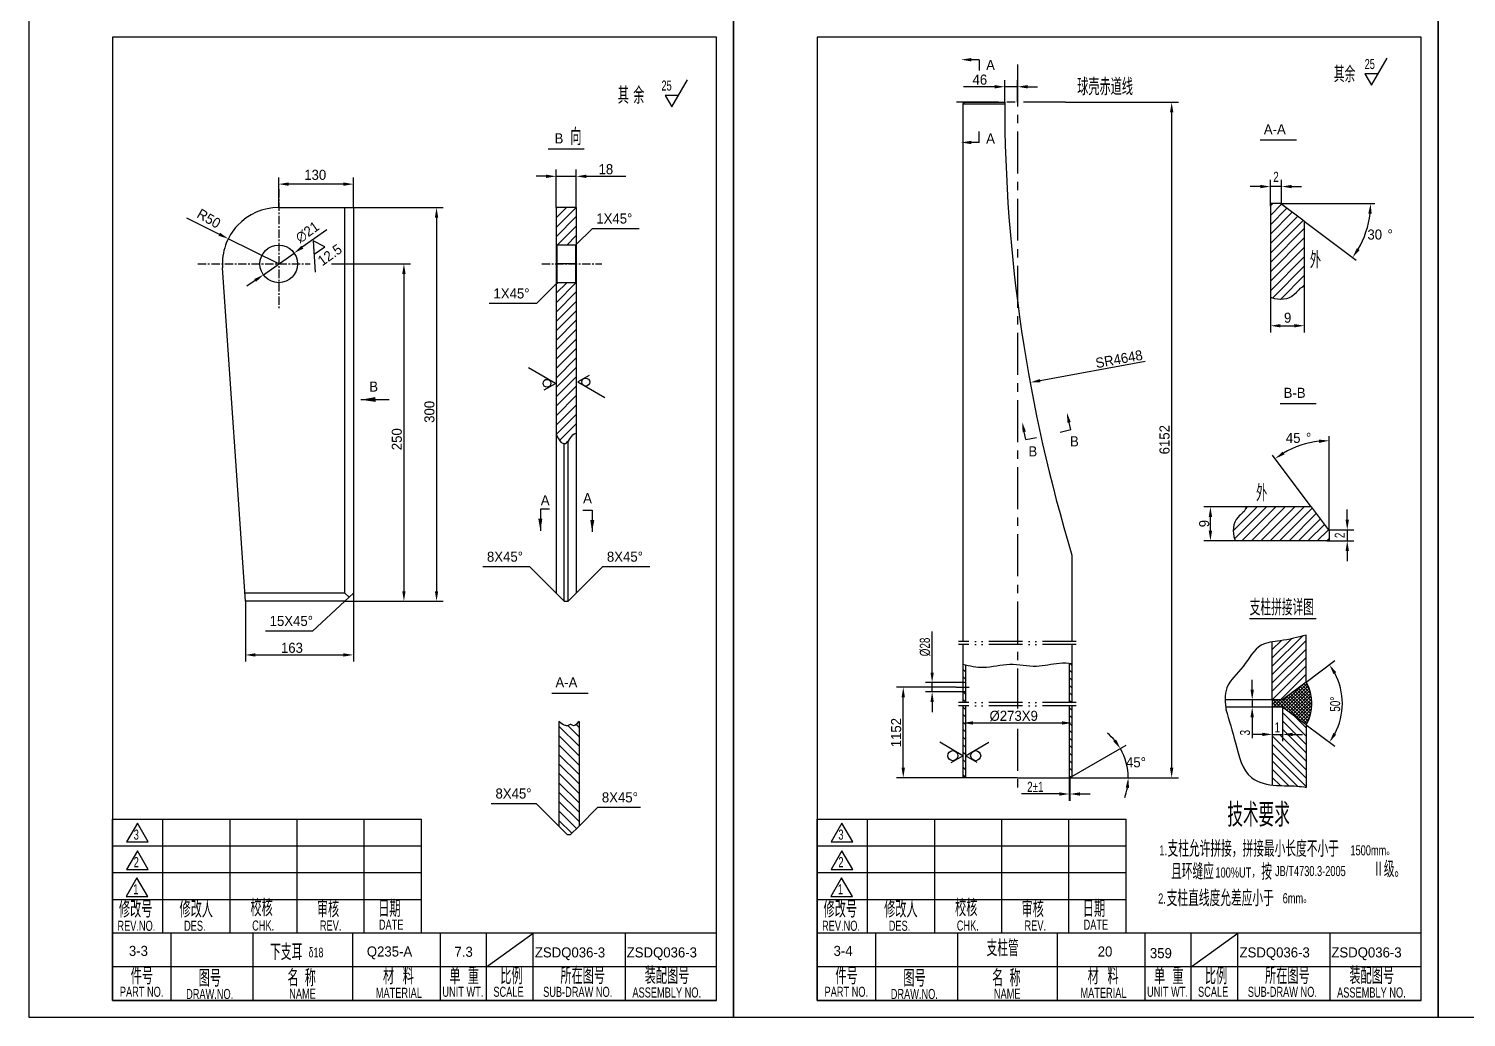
# Model space of a CAD drawing. Header units: millimetres. Extents: x 498745 to 743872, y 17439 to 118325.
# Drawn here: x 606523 to 625801, y 32815 to 46068 of the extents above; entities that cross this region are included whole.
import ezdxf

# ---------------------------------------------------------------- set-up
doc = ezdxf.new("R2010")
doc.units = ezdxf.units.MM
doc.header["$LTSCALE"] = 45
for name, pattern in [('CENTER', [2, 1.25, -0.25, 0.25, -0.25]), ('DASHDOT-M', [36, 30, -3, 0, -3]), ('DIVIDE-S', [16, 10, -2, 0, -2, 0, -2])]:
    doc.linetypes.add(name, pattern=pattern)
doc.styles.add('HGCAD', font='HGCAD.SHX', dxfattribs={"width": 0.75, "bigfont": 'HGCADHZ.SHX'})

# ---------------------------------------------------------------- blocks, each defined once
blk = doc.blocks.new('xgl')
at = {"color": 4, "linetype": 'Continuous'}
for p, q in [((0, 34), (92, 34)), ((0, 0), (0, 34)), ((92, 0), (92, 34)), ((92, 0), (0, 0))]:
    blk.add_line(p, q, dxfattribs=at)
at = {"color": 2, "linetype": 'Continuous'}
for p, q in [((15, 0), (15, 34)), ((35, 0), (35, 34)), ((55, 0), (55, 34)), ((75, 0), (75, 34)), ((92, 26), (0, 26)), ((92, 18), (0, 18)), ((92, 10), (0, 10))]:
    blk.add_line(p, q, dxfattribs=at)
at = {"color": 7, "linetype": 'Continuous'}
for points in [[(4.13, 27.23), (10.59, 27.23), (7.36, 32.82)], [(4.13, 19.03), (10.59, 19.03), (7.36, 24.62)], [(3.99, 10.96), (10.45, 10.96), (7.22, 16.55)]]:
    blk.add_lwpolyline(points, close=True, dxfattribs=at)
at = {"color": 7, "linetype": 'Continuous', "style": 'HGCAD', "width": 0.7}
for s, p in [('3', (6.28, 27.91)), ('2', (6.28, 19.71)), ('1', (6.14, 11.64)), ('REV.NO.', (1.43, 0.75)), ('DES.', (21.29, 0.75)), ('DATE', (79.36, 1.08))]:
    blk.add_text(s, height=3, dxfattribs=at).set_placement(p)
at = {"style": 'HGCAD', "width": 0.7}
for s, height, p in [('修改号', 5, (1.87, 4.69)), ('修改人', 5, (19.93, 4.69)), ('校核', 5, (41.07, 5.06)), ('审核', 5, (60.88, 4.75)), ('日期', 5, (79.15, 4.84)), ('CHK.', 3, (41.57, 0.83)), ('REV.', 3, (61.76, 0.83))]:
    blk.add_text(s, height=height, dxfattribs=at).set_placement(p)

msp = doc.modelspace()

# ---------------------------------------------------------------- hatches: boundary and pattern name
at = {"ltscale": 2}
h = msp.add_hatch(dxfattribs=at)
h.set_pattern_fill('ANSI31', color=256, scale=28.125, angle=270, style=0)
h.set_pattern_definition([(45, (1346749.37, -39819.26), (63.142426, -63.142426), [])])
edge = h.paths.add_edge_path()
edge.add_line((623174.68, 43724.63), (623311.31, 43724.63))
edge.add_line((623311.31, 43724.63), (623629.59, 43486.11))
edge.add_line((623629.59, 43486.11), (623629.59, 42610.07))
edge.add_spline(control_points=[(623629.59, 42610.07), (623626.72, 42610.04), (623573.34, 42606.59), (623477.71, 42434.22), (623285.52, 42423.9), (623181.45, 42465.9), (623174.68, 42468.86)], knot_values=[681.32308459, 681.32308459, 681.32308459, 681.32308459, 697.82049693, 993.37284272, 1528.70257984, 1566.47676159, 1566.47676159, 1566.47676159, 1566.47676159], degree=3, periodic=0)
edge.add_line((623174.68, 42468.86), (623174.68, 43724.63))
h = msp.add_hatch(dxfattribs=at)
h.set_pattern_fill('ANSI31', color=256, scale=28.125, angle=360, style=0)
h.set_pattern_definition([(45, (540418.13, 762776.65), (-63.142426, 63.142426), [])])
edge = h.paths.add_edge_path()
edge.add_line((623962.02, 39201.97), (623962.02, 39338.6))
edge.add_line((623962.02, 39338.6), (623723.51, 39656.87))
edge.add_line((623723.51, 39656.87), (622847.47, 39656.87))
edge.add_spline(control_points=[(622847.47, 39656.87), (622847.44, 39654.01), (622843.98, 39600.62), (622671.62, 39504.99), (622661.29, 39312.8), (622703.3, 39208.74), (622706.25, 39201.97)], knot_values=[681.32308459, 681.32308459, 681.32308459, 681.32308459, 697.82049693, 993.37284272, 1528.70257984, 1566.47676159, 1566.47676159, 1566.47676159, 1566.47676159], degree=3, periodic=0)
edge.add_line((622706.25, 39201.97), (623962.02, 39201.97))
at = {"linetype": 'Continuous'}
h = msp.add_hatch(dxfattribs=at)
h.set_pattern_fill('ANSI31', color=256, scale=25, style=0)
h.set_pattern_definition([(45, (354505.24, -79070.29), (-56.1266, 56.1266), [])])
edge = h.paths.add_edge_path()
edge.add_line((623200.49, 37070.79), (623337.12, 37070.79))
edge.add_line((623337.12, 37070.79), (623655.4, 37309.3))
edge.add_line((623655.4, 37309.3), (623655.4, 37939.96))
edge.add_spline(control_points=[(623655.4, 37939.96), (623541.77, 37909.08), (623394.69, 37871.47), (623234.81, 37852.87), (623200.49, 37847.4)], knot_values=[55.68945637, 55.68945637, 55.68945637, 55.68945637, 414.13308142, 515.3957295, 515.3957295, 515.3957295, 515.3957295], degree=3, periodic=0)
edge.add_line((623200.49, 37847.4), (623200.49, 37070.79))
h = msp.add_hatch()
h.set_pattern_fill('ANSI31', scale=22.5, angle=90, style=0)
h.set_pattern_definition([(135, (485738.5, -101473.43), (-50.51394, -50.51394), [])])
edge = h.paths.add_edge_path()
edge.add_spline(control_points=[(619087.4, 37538.42), (619075.4, 37541.17), (619063.4, 37544.01), (619051.4, 37546.92)], knot_values=[14.93851219, 14.93851219, 14.93851219, 14.93851219, 23.05293905, 23.05293905, 23.05293905, 23.05293905], degree=3, periodic=0)
edge.add_line((619051.4, 37546.92), (619051.4, 37301.77))
edge.add_line((619051.4, 37301.77), (619087.4, 37301.77))
edge.add_line((619087.4, 37301.77), (619087.4, 37538.42))
h.paths.add_polyline_path([(619087.4, 37177.65), (619051.4, 37177.65), (619051.4, 37033.06), (619087.4, 37033.06)])
h.paths.add_polyline_path([(619087.4, 36991.59), (619051.4, 36991.59), (619051.4, 36482.9), (619051.4, 36040.96), (619078.4, 36025.37), (619087.4, 36025.37)])
edge = h.paths.add_edge_path()
edge.add_spline(control_points=[(620513.9, 37559.09), (620501.9, 37560.29), (620489.9, 37561.35), (620477.9, 37562.25)], knot_values=[334.07269876, 334.07269876, 334.07269876, 334.07269876, 342.09245833, 342.09245833, 342.09245833, 342.09245833], degree=3, periodic=0)
edge.add_line((620477.9, 37562.25), (620477.9, 37033.06))
edge.add_line((620477.9, 37033.06), (620513.9, 37033.06))
edge.add_line((620513.9, 37033.06), (620513.9, 37559.09))
h.paths.add_polyline_path([(620513.9, 36991.59), (620477.9, 36991.59), (620477.9, 36025.37), (620486.9, 36025.37), (620513.9, 36040.96)])
h = msp.add_hatch(dxfattribs=at)
h.set_pattern_fill('ANSI37', color=256, scale=10, angle=90, style=0)
h.set_pattern_definition([(135, (354505.244, -79070.29), (-22.4506403, -22.4506403), []), (225, (354505.244, -79070.29), (22.4506403, -22.4506403), [])])
h.paths.add_polyline_path([(623337.12, 37070.79), (623200.49, 37070.79), (623200.49, 36973.41), (623337.12, 36973.41), (623655.4, 36734.89, 0.26642928), (623655.4, 37309.3)])
h = msp.add_hatch(dxfattribs=at)
h.set_pattern_fill('ANSI31', color=256, scale=25, angle=90, style=0)
h.set_pattern_definition([(135, (354505.24, -79070.29), (-56.1266, -56.1266), [])])
edge = h.paths.add_edge_path()
edge.add_spline(control_points=[(623200.49, 35928.73), (623219.74, 35926.39), (623332.76, 35915.96), (623481.62, 35924.14), (623613.16, 35904.27), (623655.4, 35897.04)], knot_values=[1437.82983867, 1437.82983867, 1437.82983867, 1437.82983867, 1493.46963806, 1764.37972464, 1892.38641308, 1892.38641308, 1892.38641308, 1892.38641308], degree=3, periodic=0)
edge.add_line((623655.4, 35897.04), (623655.4, 36734.89))
edge.add_line((623655.4, 36734.89), (623337.12, 36973.41))
edge.add_line((623337.12, 36973.41), (623337.12, 36607.5))
edge.add_line((623337.12, 36607.5), (623200.49, 36607.5))
edge.add_line((623200.49, 36607.5), (623200.49, 36517.5))
edge.add_line((623200.49, 36517.5), (623200.49, 35928.73))
h.paths.add_polyline_path([(623212.56, 36804.37), (623325.06, 36804.37), (623325.06, 36601.87), (623212.56, 36601.87)], flags=25)
at = {"ltscale": 2}
h = msp.add_hatch(dxfattribs=at)
h.set_pattern_fill('ANSI31', color=256, scale=28.125, angle=-90, style=0)
h.set_pattern_definition([(315, (659933.14, 380764.2), (63.142426, 63.142426), [])])
edge = h.paths.add_edge_path()
edge.add_spline(control_points=[(613902.95, 36778.71), (613884.46, 36775.17), (613842.42, 36690.95), (613794.19, 36753.37), (613757.28, 36720.42), (613695.08, 36726.69), (613658.54, 36757.28), (613632.95, 36778.71)], knot_values=[507.2267016, 507.2267016, 507.2267016, 507.2267016, 675.78788759, 742.15047789, 812.47216552, 886.53884381, 1059.76529325, 1059.76529325, 1059.76529325, 1059.76529325], degree=3, periodic=0)
edge.add_line((613632.95, 36778.71), (613632.95, 35377.84))
edge.add_line((613632.95, 35377.84), (613750.43, 35260.36))
edge.add_line((613750.43, 35260.36), (613785.47, 35260.36))
edge.add_line((613785.47, 35260.36), (613902.95, 35377.84))
edge.add_line((613902.95, 35377.84), (613902.95, 36778.71))

# ---------------------------------------------------------------- linework, layer by layer
at = {"color": 7, "ltscale": 2}
for p, q in [((625423.17, 59545.42), (625423.17, 32815.42)), ((625423.17, 59545.42), (625423.17, 32815.42)), ((606523.17, 46180.42), (606523.17, 32815.42)), ((615973.17, 46180.42), (615973.17, 32815.42)), ((615973.17, 32815.42), (615973.17, 46180.42)), ((625423.17, 32815.42), (625423.17, 46180.42)), ((625423.17, 32815.42), (625423.17, 46180.42)), ((625423.17, 32815.42), (625423.17, 46180.42)), ((606523.17, 32815.42), (615973.17, 32815.42)), ((615973.17, 32815.42), (625423.17, 32815.42)), ((625423.17, 32815.42), (644323.17, 32815.42))]:
    msp.add_line(p, q, dxfattribs=at)
at = {"color": 7}
for p, q in [((625423.17, 32815.42), (625423.17, 46180.42)), ((625423.17, 46180.42), (625423.17, 32815.42)), ((619267.33, 45652.87), (619162.76, 45652.87)), ((619267.33, 45652.87), (619267.33, 45507.13)), ((619611.65, 45081.83), (619611.65, 45380.34)), ((619782.65, 45081.83), (619782.65, 45380.34)), ((619476.65, 45290.34), (619060.4, 45290.34)), ((619782.65, 45290.34), (619611.65, 45290.34)), ((619917.65, 45290.34), (620052.65, 45290.34)), ((620427.37, 45081.83), (621940.51, 45081.83)), ((621850.51, 44946.83), (621850.51, 36160.37)), ((619267.33, 44543.27), (619162.76, 44543.27)), ((619267.33, 44543.27), (619267.33, 44689)), ((623174.68, 43724.63), (623174.68, 44042.32)), ((623323.74, 43715.31), (623323.74, 44042.32)), ((623039.68, 43952.32), (622904.68, 43952.32)), ((623323.74, 43952.32), (623174.68, 43952.32)), ((623458.74, 43952.32), (623593.74, 43952.32)), ((623629.59, 42610.07), (623629.59, 41996.27)), ((623174.68, 42468.86), (623174.68, 41996.27)), ((623309.68, 42086.27), (623494.59, 42086.27)), ((621495.26, 41607.51), (620085.31, 41349.52)), ((620498, 40688.99), (620355.9, 40656.67)), ((620498, 40688.99), (620474.81, 40790.95)), ((619893.47, 40560.5), (619873.19, 40663.07)), ((619893.47, 40560.5), (620036.44, 40588.77)), ((613386.49, 39627.44), (613386.49, 39336.34)), ((613508.14, 39627.44), (613386.49, 39627.44)), ((613955.91, 39612.57), (614077.55, 39612.57)), ((614077.55, 39612.57), (614077.55, 39321.48)), ((622847.47, 39656.87), (622280.25, 39656.87)), ((622370.25, 39336.97), (622370.25, 39521.87)), ((624205.31, 39486.03), (624205.31, 39621.03)), ((623952.71, 39351.03), (624295.31, 39351.03)), ((624205.31, 39351.03), (624205.31, 39201.97)), ((622706.25, 39201.97), (622280.25, 39201.97)), ((623962.02, 39201.97), (624295.31, 39201.97)), ((624205.31, 39066.97), (624205.31, 38931.97)), ((618638.41, 37436.77), (618638.41, 37988.02)), ((620513.9, 37401.4), (620513.9, 37302.07)), ((618959.27, 37239.71), (618160.89, 37239.71)), ((619051.4, 37301.77), (618548.41, 37301.77)), ((618638.41, 37177.65), (618638.41, 37301.77)), ((618250.89, 36160.37), (618250.89, 37104.71)), ((619051.4, 37177.65), (618548.41, 37177.65)), ((618638.41, 37042.65), (618638.41, 36907.65)), ((619051.4, 36770.48), (619051.4, 36671.14)), ((619186.4, 36761.14), (620378.9, 36761.14)), ((620513.9, 36040.96), (621241.87, 36461.25)), ((619087.4, 36025.37), (618160.89, 36025.37)), ((620477.9, 36025.37), (620477.9, 35718.71)), ((620486.9, 36025.37), (620486.9, 35718.71)), ((620486.9, 36025.37), (621940.51, 36025.37)), ((620342.9, 35808.71), (619836.65, 35808.71)), ((620486.9, 35808.71), (620477.9, 35808.71)), ((620621.9, 35808.71), (620756.9, 35808.71)), ((612660.6, 33490.42), (613289.23, 33940.42))]:
    msp.add_line(p, q, dxfattribs=at)
at = {"color": 4, "ltscale": 2}
for p, q in [((607648.17, 45955.42), (607648.17, 33040.42)), ((615748.17, 45955.42), (607648.17, 45955.42)), ((615748.17, 33040.42), (615748.17, 45955.42)), ((617098.17, 45955.42), (617098.17, 33040.42)), ((625198.17, 45955.42), (617098.17, 45955.42)), ((625198.17, 33040.42), (625198.17, 45955.42)), ((619078.4, 45081.83), (619051.4, 45061.74)), ((619051.4, 45061.74), (619051.4, 37854.81)), ((619051.4, 45061.74), (619611.66, 45061.74)), ((619078.4, 45081.83), (619087.4, 45081.83)), ((619087.4, 45081.83), (619611.65, 45081.83)), ((609875.66, 43671.63), (610877.36, 43671.63)), ((610760.82, 38500.33), (610760.82, 43671.63)), ((610877.36, 43671.63), (610877.36, 38500.33)), ((613596.45, 43671.63), (613596.45, 38500.33)), ((613866.45, 43671.63), (613596.45, 43671.63)), ((613866.45, 43671.63), (613866.45, 38500.33)), ((623174.68, 43724.63), (623174.68, 42468.86)), ((623311.31, 43724.63), (623174.68, 43724.63)), ((623629.59, 43486.11), (623311.31, 43724.63)), ((623629.59, 43486.11), (623629.59, 42610.07)), ((613605.45, 43167.63), (613596.45, 43176.63)), ((613857.45, 43167.63), (613605.45, 43167.63)), ((613857.45, 43167.63), (613605.45, 43167.63)), ((613605.45, 43167.63), (613605.45, 42663.63)), ((613857.45, 43167.63), (613866.45, 43176.63)), ((613857.45, 43167.63), (613857.45, 42663.63)), ((609428.36, 38392.23), (609121.43, 42863.86)), ((613605.45, 42663.63), (613596.45, 42654.63)), ((613857.45, 42663.63), (613605.45, 42663.63)), ((613857.45, 42663.63), (613866.45, 42654.63)), ((613704.54, 38392.23), (613704.54, 40505.89)), ((613758.35, 38392.23), (613758.35, 40541.55)), ((623723.51, 39656.87), (622847.47, 39656.87)), ((623723.51, 39656.87), (623962.02, 39338.6)), ((623962.02, 39338.6), (623962.02, 39201.97)), ((623962.02, 39201.97), (622706.25, 39201.97)), ((620513.9, 39011.6), (620513.9, 37854.81)), ((610760.82, 38500.33), (609420.94, 38500.33)), ((610760.82, 38392.23), (609428.36, 38392.23)), ((610760.82, 38500.33), (610819.09, 38446.28)), ((610877.36, 38500.33), (610760.82, 38392.23)), ((613596.45, 38500.33), (613704.54, 38392.23)), ((613704.54, 38392.23), (613758.35, 38392.23)), ((613866.45, 38500.33), (613758.35, 38392.23)), ((622896.23, 38160.25), (623789.58, 38160.25)), ((619051.4, 37813.34), (619051.4, 37033.06)), ((620513.9, 37813.34), (620513.9, 37033.06)), ((623200.49, 37070.79), (623200.49, 37847.4)), ((623655.4, 37309.3), (623655.4, 37939.96)), ((619087.4, 37538.42), (619087.4, 37033.06)), ((620477.9, 37562.25), (620477.9, 37033.06)), ((623655.4, 37309.3), (623337.12, 37070.79)), ((623200.49, 37070.79), (622570.86, 37070.79)), ((623337.12, 37070.79), (623200.49, 37070.79)), ((619051.4, 36991.59), (619051.4, 36482.9)), ((619087.4, 36991.59), (619087.4, 36025.37)), ((620477.9, 36991.59), (620477.9, 36025.37)), ((620513.9, 36991.59), (620513.9, 36040.96)), ((623200.49, 36973.41), (622576.51, 36973.41)), ((623337.12, 36973.41), (623200.49, 36973.41)), ((623200.49, 36973.41), (623200.49, 35928.73)), ((623655.4, 36734.89), (623337.12, 36973.41)), ((613632.95, 36778.71), (613632.95, 35377.84)), ((613902.95, 36778.71), (613902.95, 35377.84)), ((623655.4, 36734.89), (623655.4, 35897.04)), ((619051.4, 36482.9), (619051.4, 36040.96)), ((619078.4, 36025.37), (619051.4, 36040.96)), ((619782.65, 36025.37), (619078.4, 36025.37)), ((619782.65, 36025.37), (620486.9, 36025.37)), ((620486.9, 36025.37), (620513.9, 36040.96)), ((613750.43, 35260.36), (613632.95, 35377.84)), ((613902.95, 35377.84), (613785.47, 35260.36)), ((613785.47, 35260.36), (613750.43, 35260.36)), ((607648.17, 33040.42), (615748.17, 33040.42)), ((617098.17, 33040.42), (625198.17, 33040.42))]:
    msp.add_line(p, q, dxfattribs=at)
at = {"color": 1, "linetype": 'CENTER', "ltscale": 10}
for p, q in [((619782.65, 45589.81), (619782.65, 36954.21)), ((620427.37, 45081.83), (618858.24, 45081.83)), ((619782.65, 36683.3), (619782.65, 35807.07))]:
    msp.add_line(p, q, dxfattribs=at)
at = {"ltscale": 2}
for p, q in [((624529.89, 45309.91), (624739.77, 45673.43)), ((615146.71, 45021.52), (615356.59, 45385.03)), ((624442.21, 45461.78), (624529.89, 45309.91)), ((624617.58, 45461.78), (624442.21, 45461.78)), ((615059.02, 45173.39), (615146.71, 45021.52)), ((615234.39, 45173.39), (615059.02, 45173.39)), ((609875.66, 43671.63), (609875.66, 44074.91)), ((610742.36, 43984.91), (610010.66, 43984.91)), ((610877.36, 43671.63), (610877.36, 44074.91)), ((623174.68, 43692.54), (623174.68, 44027.85)), ((623323.74, 43715.31), (623323.74, 44027.85)), ((610877.36, 43671.63), (612081.7, 43671.63)), ((613596.45, 43405.37), (613862.71, 43671.63)), ((613596.45, 43531.66), (613736.42, 43671.63)), ((613596.45, 43657.94), (613610.14, 43671.63)), ((623311.31, 43724.63), (624576.35, 43724.63)), ((608640.12, 43531.11), (609078.13, 43312.92)), ((611991.7, 43536.63), (611991.7, 38527.23)), ((613596.45, 43279.09), (613866.45, 43549.09)), ((613611.28, 43167.63), (613866.45, 43422.8)), ((613866.45, 43176.63), (614076.93, 43387.12)), ((614709.84, 43387.12), (614076.93, 43387.12)), ((623629.59, 43486.11), (624323.64, 42966)), ((609875.66, 42915.63), (609198.97, 43252.72)), ((610522.68, 43371.07), (610192.12, 43138.39)), ((610495.39, 43144.08), (610338.7, 43222.82)), ((610338.7, 43222.82), (610363, 42803.77)), ((613737.56, 43167.63), (613866.45, 43296.52)), ((609669.59, 42770.58), (610081.73, 43060.68)), ((610348.85, 43047.75), (610495.39, 43144.08)), ((610582.54, 42915.63), (611644.4, 42915.63)), ((613866.45, 42915.63), (613596.45, 42915.63)), ((609559.19, 42692.88), (609448.8, 42615.17)), ((611554.4, 42780.63), (611554.4, 38527.23)), ((613596.45, 42647.66), (613331.12, 42382.34)), ((613596.45, 42521.38), (613738.7, 42663.63)), ((613596.45, 42647.66), (613612.42, 42663.63)), ((613596.45, 42395.09), (613861.22, 42659.86)), ((613596.45, 42268.81), (613866.45, 42538.81)), ((613596.45, 42142.52), (613866.45, 42412.52)), ((613331.12, 42382.34), (612698.22, 42382.34)), ((613331.12, 42382.34), (612797.95, 42382.34)), ((613596.45, 42016.24), (613866.45, 42286.24)), ((613596.45, 41889.96), (613866.45, 42159.96)), ((613596.45, 41763.67), (613866.45, 42033.67)), ((613596.45, 41637.39), (613866.45, 41907.39)), ((613596.45, 41511.1), (613866.45, 41781.1)), ((613596.45, 41384.82), (613866.45, 41654.82)), ((613589.15, 41314.09), (613225.63, 41523.97)), ((613596.45, 41258.53), (613866.45, 41528.53)), ((613437.27, 41226.41), (613589.15, 41314.09)), ((613596.45, 41132.25), (613866.45, 41402.25)), ((613596.45, 41005.96), (613866.45, 41275.96)), ((614037.02, 41420), (613885.15, 41332.31)), ((613885.15, 41332.31), (614248.66, 41122.44)), ((611358.14, 41094.89), (610978.76, 41093.15)), ((613596.45, 40879.68), (613866.45, 41149.68)), ((613596.45, 40753.39), (613866.45, 41023.39)), ((613596.45, 40627.11), (613866.45, 40897.11)), ((613642.75, 40547.13), (613866.45, 40770.82)), ((623962.02, 39338.6), (623962.02, 40603.63)), ((623723.51, 39656.87), (623203.39, 40350.92)), ((623952.71, 39351.03), (624280.84, 39351.03)), ((623929.93, 39201.97), (624280.84, 39201.97)), ((613243.69, 38853.09), (612610.78, 38853.09)), ((613596.45, 38500.33), (613243.69, 38853.09)), ((613866.45, 38500.33), (614219.21, 38853.09)), ((614852.11, 38853.09), (614219.21, 38853.09)), ((609428.36, 38392.23), (609428.36, 37582.76)), ((610760.82, 38392.23), (610329.1, 37991.77)), ((610760.82, 38392.23), (611644.4, 38392.23)), ((610760.82, 38392.23), (612081.7, 38392.23)), ((610877.36, 38500.33), (610877.36, 37582.76)), ((610329.1, 37991.77), (609696.2, 37991.77)), ((609563.36, 37672.76), (610742.36, 37672.76)), ((613332.63, 35678.16), (612725.06, 35678.16)), ((613632.95, 35377.84), (613332.63, 35678.16)), ((613902.95, 35377.84), (614151.5, 35626.39)), ((614728.41, 35626.39), (614151.5, 35626.39))]:
    msp.add_line(p, q, dxfattribs=at)
at = {"color": 4}
for p, q in [((623038.66, 44577.32), (623524.27, 44577.32)), ((613487.03, 44457.31), (613972.64, 44457.31)), ((623304.23, 41044.69), (623789.84, 41044.69)), ((619087.4, 37301.77), (619051.4, 37301.77)), ((613538.78, 37162.47), (614024.38, 37162.47)), ((619087.4, 37177.65), (619051.4, 37177.65)), ((615748.17, 33940.42), (607648.17, 33940.42)), ((625198.17, 33940.42), (617098.17, 33940.42))]:
    msp.add_line(p, q, dxfattribs=at)
for p, q in [((613596.45, 43671.63), (613596.45, 44179.57)), ((613866.45, 43671.63), (613866.45, 44179.57)), ((613461.45, 44089.57), (613326.45, 44089.57)), ((613596.45, 44089.57), (613866.45, 44089.57)), ((614001.45, 44089.57), (614530.2, 44089.57))]:
    msp.add_line(p, q)
at = {"color": 1, "linetype": 'CENTER', "ltscale": 2}
for p, q in [((609875.66, 43918.44), (609875.66, 42318.73)), ((608791.76, 42915.63), (610296.87, 42915.63)), ((613403.77, 42915.63), (614206.79, 42915.63))]:
    msp.add_line(p, q, dxfattribs=at)
at = {"color": 3, "linetype": 'DIVIDE-S'}
for p, q in [((620569.51, 37854.81), (618993.18, 37854.81)), ((620569.51, 37813.34), (618993.18, 37813.34)), ((620569.51, 37033.06), (618993.18, 37033.06)), ((620569.51, 36991.59), (618993.18, 36991.59))]:
    msp.add_line(p, q, dxfattribs=at)
at = {"linetype": 'Continuous'}
for p, q in [((623655.4, 37309.3), (624038.37, 37596.29)), ((622930.43, 37205.79), (622930.43, 37340.79)), ((623200.49, 37070.79), (622840.43, 37070.79)), ((622930.43, 37070.79), (622930.43, 36973.41)), ((623200.49, 37070.79), (623200.49, 36973.41)), ((623200.49, 36973.41), (622840.43, 36973.41)), ((622930.43, 36838.41), (622930.43, 36557.16)), ((623200.49, 36973.41), (623200.49, 36517.5)), ((623337.12, 36973.41), (623337.12, 36517.5)), ((623655.4, 36734.89), (624038.37, 36447.9)), ((623065.49, 36607.5), (622930.49, 36607.5)), ((623200.49, 36607.5), (623337.12, 36607.5)), ((623472.12, 36607.5), (623607.12, 36607.5)), ((622110.6, 33490.42), (622739.23, 33940.42))]:
    msp.add_line(p, q, dxfattribs=at)
at = {"color": 1, "linetype": 'DASHDOT-M'}
msp.add_line((618959.27, 37239.71), (619133.75, 37239.71), dxfattribs=at)
at = {"color": 0}
for p, q in [((619051.4, 36322.23), (618739.63, 36502.23)), ((619087.4, 36322.23), (619399.17, 36502.23)), ((618895.52, 36232.23), (619051.4, 36322.23)), ((619243.29, 36232.23), (619087.4, 36322.23))]:
    msp.add_line(p, q, dxfattribs=at)
at = {"color": 4, "linetype": 'Continuous'}
for p, q in [((617098.17, 33940.42), (617098.17, 35470.42)), ((617098.17, 35470.42), (621238.17, 35470.42)), ((621238.17, 33940.42), (621238.17, 35470.42)), ((607648.17, 33040.42), (607648.17, 33940.42)), ((608431.62, 33040.42), (608431.62, 33940.42)), ((609529.01, 33940.42), (609529.01, 33040.14)), ((610867.42, 33040.42), (610867.42, 33940.42)), ((612045.11, 33040.42), (612045.11, 33940.42)), ((612660.6, 33040.42), (612660.6, 33940.42)), ((613289.23, 33040.42), (613289.23, 33940.42)), ((614524.42, 33040.42), (614524.42, 33940.42)), ((615748.17, 33040.42), (615748.17, 33940.42)), ((617098.17, 33040.42), (617098.17, 33940.42)), ((621238.17, 33940.42), (617098.17, 33940.42)), ((617881.62, 33040.42), (617881.62, 33940.42)), ((618979.01, 33940.42), (618979.01, 33040.14)), ((620317.42, 33040.42), (620317.42, 33940.42)), ((621495.11, 33040.42), (621495.11, 33940.42)), ((622110.6, 33040.42), (622110.6, 33940.42)), ((622739.23, 33040.42), (622739.23, 33940.42)), ((623974.42, 33040.42), (623974.42, 33940.42)), ((625198.17, 33040.42), (625198.17, 33940.42)), ((615748.17, 33040.42), (607648.17, 33040.42)), ((625198.17, 33040.42), (617098.17, 33040.42))]:
    msp.add_line(p, q, dxfattribs=at)
at = {"color": 2, "linetype": 'Continuous'}
for p, q in [((617773.17, 33940.42), (617773.17, 35470.42)), ((618673.17, 33940.42), (618673.17, 35470.42)), ((619573.17, 33940.42), (619573.17, 35470.42)), ((620473.17, 33940.42), (620473.17, 35470.42)), ((621238.17, 35110.42), (617098.17, 35110.42)), ((621238.17, 34750.42), (617098.17, 34750.42)), ((621238.17, 34390.42), (617098.17, 34390.42))]:
    msp.add_line(p, q, dxfattribs=at)
at = {"color": 7, "linetype": 'Continuous'}
for p, q in [((615748.17, 33490.42), (607648.17, 33490.42)), ((625198.17, 33490.42), (617098.17, 33490.42))]:
    msp.add_line(p, q, dxfattribs=at)
for points in [[(617284.18, 35165.79), (617574.59, 35165.79), (617429.39, 35417.29)], [(617284.18, 34796.59), (617574.59, 34796.59), (617429.39, 35048.09)], [(617277.81, 34433.76), (617568.22, 34433.76), (617423.02, 34685.26)]]:
    msp.add_lwpolyline(points, close=True, dxfattribs=at)
at = {"color": 4, "ltscale": 2}
msp.add_circle((609875.66, 42915.63), 252, dxfattribs=at)
at = {"ltscale": 2}
for centre in [(613473.74, 41315.27), (613993.05, 41330.88)]:
    msp.add_circle(centre, 52.48, dxfattribs=at)
at = {"color": 0}
for centre in [(618916.4, 36322.23), (619222.4, 36322.23)]:
    msp.add_circle(centre, 67.5, dxfattribs=at)
at = {"color": 4, "ltscale": 2}
for centre, radius, start, end in [((640482.65, 45081.83), 20871, 180, 196.908557), ((609875.66, 42915.63), 756, 90, 183.92653), ((623154.67, 37022.1), 577.25, 330.162563, 29.837437)]:
    msp.add_arc(centre, radius, start, end, dxfattribs=at)
at = {"color": 7}
for centre, radius, start, end in [((623311.31, 43724.63), 1206.84, 329.56489, 353.587433), ((623962.02, 39338.6), 1206.84, 96.412567, 120.43511), ((620486.9, 36025.37), 781.76, 39.906621, 49.813242), ((620486.9, 36025.37), 781.76, 0, 30), ((620486.9, 36025.37), 781.76, 340.186758, 350.093379)]:
    msp.add_arc(centre, radius, start, end, dxfattribs=at)
at = {"linetype": 'Continuous'}
msp.add_arc((623272.15, 37022.1), 867.49, 332.077766, 27.922234, dxfattribs=at)
at = {"ltscale": 2}
for points, knots in [([(623629.59, 42610.07), (623626.72, 42610.04), (623573.34, 42606.59), (623477.71, 42434.22), (623285.52, 42423.9), (623181.45, 42465.9), (623174.68, 42468.86)], [681.32308459, 681.32308459, 681.32308459, 681.32308459, 697.82049693, 993.37284272, 1528.70257984, 1566.47676159, 1566.47676159, 1566.47676159, 1566.47676159]), ([(622847.47, 39656.87), (622847.44, 39654.01), (622843.98, 39600.62), (622671.62, 39504.99), (622661.29, 39312.8), (622703.3, 39208.74), (622706.25, 39201.97)], [681.32308459, 681.32308459, 681.32308459, 681.32308459, 697.82049693, 993.37284272, 1528.70257984, 1566.47676159, 1566.47676159, 1566.47676159, 1566.47676159]), ([(613902.95, 36778.71), (613884.46, 36775.17), (613842.42, 36690.95), (613794.19, 36753.37), (613757.28, 36720.42), (613695.08, 36726.69), (613658.54, 36757.28), (613632.95, 36778.71)], [507.2267016, 507.2267016, 507.2267016, 507.2267016, 675.78788759, 742.15047789, 812.47216552, 886.53884381, 1059.76529325, 1059.76529325, 1059.76529325, 1059.76529325])]:
    msp.add_open_spline(points, degree=3, knots=knots, dxfattribs=at)
msp.add_open_spline([(613596.45, 40627.11), (613734.23, 40338.17), (613779.32, 40658.1), (613866.45, 40644.54)], degree=3, dxfattribs=at)
at = {"linetype": 'Continuous'}
for points, knots in [([(623655.4, 37939.96), (623541.77, 37909.08), (623344.2, 37858.56), (622989.3, 37832.48), (622834.8, 37501.88), (622542.75, 37268.41), (622567.83, 37032.73), (622579.39, 36924.06)], [55.68945637, 55.68945637, 55.68945637, 55.68945637, 414.13308142, 673.20234953, 1048.85923263, 1408.64717882, 1716.49266489, 1716.49266489, 1716.49266489, 1716.49266489]), ([(622577.6, 36941), (622621.61, 36797.65), (622713.32, 36488.08), (622823.19, 35998.37), (623235.75, 35910.63), (623481.62, 35924.14), (623613.16, 35904.27), (623655.4, 35897.04)], [167.16197225, 167.16197225, 167.16197225, 167.16197225, 627.80806228, 1141.6053562, 1493.46963806, 1764.37972464, 1892.38641308, 1892.38641308, 1892.38641308, 1892.38641308])]:
    msp.add_open_spline(points, degree=3, knots=knots, dxfattribs=at)
at = {"linetype": 'Continuous', "ltscale": 2}
msp.add_open_spline([(619051.4, 37546.92), (619142.5, 37524.82), (619351.36, 37483.03), (619680, 37580.14), (620022.28, 37494), (620297.93, 37572.15), (620457.5, 37564.73), (620513.9, 37559.09)], degree=3, knots=[14.93851219, 14.93851219, 14.93851219, 14.93851219, 76.5428668, 156.09221335, 235.33126085, 304.41316984, 342.09245833, 342.09245833, 342.09245833, 342.09245833], dxfattribs=at)
at = {"color": 7}
for points in [[(619162.76, 45630.37), (619162.76, 45675.37), (619027.76, 45652.87)], [(619476.65, 45312.84), (619476.65, 45267.84), (619611.65, 45290.34)], [(619917.65, 45312.84), (619917.65, 45267.84), (619782.65, 45290.34)], [(621828.01, 44946.83), (621873.01, 44946.83), (621850.51, 45081.83)], [(619162.76, 44565.77), (619162.76, 44520.77), (619027.76, 44543.27)], [(623039.68, 43929.82), (623039.68, 43974.82), (623174.68, 43952.32)], [(623458.74, 43929.82), (623458.74, 43974.82), (623323.74, 43952.32)], [(624533.07, 43588.58), (624488.14, 43591.1), (624518.16, 43724.63)], [(624333.13, 43125.75), (624370.59, 43100.82), (624277.07, 43000.89)], [(623309.68, 42063.77), (623309.68, 42108.77), (623174.68, 42086.27)], [(623494.26, 42063.77), (623494.26, 42108.77), (623629.26, 42086.27)], [(620081.26, 41371.65), (620089.36, 41327.39), (619952.51, 41325.22)], [(620452.87, 40785.96), (620496.75, 40795.94), (620444.87, 40922.59)], [(619895.26, 40667.44), (619851.11, 40658.71), (619847, 40795.51)], [(623825.97, 40560.35), (623828.49, 40515.42), (623962.02, 40545.44)], [(623363.14, 40360.41), (623338.21, 40397.87), (623238.29, 40304.35)], [(622347.75, 39521.87), (622392.75, 39521.87), (622370.25, 39656.87)], [(613356.1, 39497.74), (613410.09, 39498.87), (613386.49, 39336.34)], [(614107.94, 39482.87), (614053.95, 39484.01), (614077.55, 39321.48)], [(622347.75, 39336.97), (622392.75, 39336.97), (622370.25, 39201.97)], [(624182.81, 39486.03), (624227.81, 39486.03), (624205.31, 39351.03)], [(624182.81, 39066.97), (624227.81, 39066.97), (624205.31, 39201.97)], [(618615.91, 37436.77), (618660.91, 37436.77), (618638.41, 37301.77)], [(618228.39, 37104.71), (618273.39, 37104.71), (618250.89, 37239.71)], [(618615.91, 37042.65), (618660.91, 37042.65), (618638.41, 37177.65)], [(619186.4, 36783.64), (619186.4, 36738.64), (619051.4, 36761.14)], [(620378.9, 36783.64), (620378.9, 36738.64), (620513.9, 36761.14)], [(621105.02, 36539.79), (621068.14, 36514.01), (621163.92, 36416.25)], [(618228.39, 36160.37), (618273.39, 36160.37), (618250.89, 36025.37)], [(621828.01, 36160.37), (621873.01, 36160.37), (621850.51, 36025.37)], [(621234.59, 35892.82), (621279.42, 35888.93), (621268.66, 36025.37)], [(620342.9, 35831.21), (620342.9, 35786.21), (620477.9, 35808.71)], [(620621.9, 35831.21), (620621.9, 35786.21), (620486.9, 35808.71)]]:
    msp.add_solid(points, dxfattribs=at)
at = {"ltscale": 2}
for points in [[(610010.66, 44007.41), (610010.66, 43962.41), (609875.66, 43984.91)], [(610742.36, 44007.41), (610742.36, 43962.41), (610877.36, 43984.91)], [(611969.2, 43536.63), (612014.2, 43536.63), (611991.7, 43671.63)], [(609088.16, 43333.06), (609068.1, 43292.78), (609198.97, 43252.72)], [(610179.17, 43156.79), (610205.07, 43119.99), (610081.73, 43060.68)], [(611531.9, 42780.63), (611576.9, 42780.63), (611554.4, 42915.63)], [(609546.24, 42711.28), (609572.15, 42674.48), (609669.59, 42770.58)], [(611172.21, 41130.8), (611173.96, 41066.02), (610978.76, 41093.15)], [(611531.9, 38527.23), (611576.9, 38527.23), (611554.4, 38392.23)], [(611969.2, 38527.23), (612014.2, 38527.23), (611991.7, 38392.23)], [(609563.36, 37695.26), (609563.36, 37650.26), (609428.36, 37672.76)], [(610742.36, 37695.26), (610742.36, 37650.26), (610877.36, 37672.76)]]:
    msp.add_solid(points, dxfattribs=at)
for points in [[(613461.45, 44112.07), (613461.45, 44067.07), (613596.45, 44089.57)], [(614001.45, 44112.07), (614001.45, 44067.07), (613866.45, 44089.57)]]:
    msp.add_solid(points)
at = {"linetype": 'Continuous'}
for points in [[(624019.65, 37416.27), (624057.65, 37440.37), (623966.35, 37542.32)], [(622907.93, 37205.79), (622952.93, 37205.79), (622930.43, 37070.79)], [(622907.93, 36838.41), (622952.93, 36838.41), (622930.43, 36973.41)], [(623065.49, 36630), (623065.49, 36585), (623200.49, 36607.5)], [(623472.12, 36630), (623472.12, 36585), (623337.12, 36607.5)], [(624057.65, 36603.82), (624019.65, 36627.92), (623966.35, 36501.87)]]:
    msp.add_solid(points, dxfattribs=at)

# ---------------------------------------------------------------- block references
at = {"color": 7, "linetype": 'Continuous', "xscale": 45, "yscale": 45, "zscale": 45}
msp.add_blockref('xgl', (607648.17, 33940.42), dxfattribs=at)

# ---------------------------------------------------------------- texts
at = {"color": 7, "style": 'HGCAD'}
for s, p in [('A', (619362.47, 45513.58)), ('46', (619179.69, 45318.47)), ('A-A', (623086.44, 44652.14)), ('B', (613575.18, 44530.92)), ('A', (619362.47, 44528.88)), ('130', (610217.67, 44042.03)), ('18', (614164.57, 44117.7)), ('1X45%%D', (614134.47, 43456.57)), ('30', (624475.78, 43241.71)), ('°', (624745.78, 43241.71)), ('1X45%%D', (612755.76, 42451.79)), ('9', (623357.14, 42126.78)), ('B', (611089.7, 41202.66)), ('B-B', (623352.01, 41119.51)), ('B', (620487.23, 40468.95)), ('45', (623381.92, 40515.35)), ('°', (623651.92, 40515.35)), ('B', (619930.12, 40334.37)), ('A', (613390.12, 39679.76)), ('A', (613957.64, 39706.84)), ('8X45%%D', (612668.32, 38922.54)), ('8X45%%D', (614276.75, 38922.54)), ('15X45%%D', (609753.74, 38061.23)), ('163', (609905.36, 37700.89)), ('A-A', (613586.56, 37237.29)), ('45°', (621238.1, 36165.97)), ('8X45%%D', (612782.6, 35747.61)), ('8X45%%D', (614209.04, 35695.84)), ('Q235-A', (611057.06, 33629.54)), ('7.3', (612232.53, 33625.44)), ('ZSDQ036-3', (613310.7, 33617.18)), ('ZSDQ036-3', (614542.18, 33617.18)), ('20', (620858.7, 33629.54)), ('359', (621558.78, 33607.43)), ('ZSDQ036-3', (622760.7, 33617.18)), ('ZSDQ036-3', (623992.18, 33617.18))]:
    msp.add_text(s, height=135, dxfattribs=at).set_placement(p)
at = {"color": 7, "linetype": 'Continuous', "style": 'HGCAD', "width": 0.7}
for s, height, p in [('其余', 216, (624025.92, 45349.85)), ('支柱拼接详图', 216, (622896.71, 38202.06)), ('技术要求', 315, (622597.38, 35369.9)), ('3', 135, (617380.98, 35196.34)), ('1.', 135, (621685.42, 34985.43)), ('  支柱允许拼接，拼接最小长度不小于', 216, (621685.42, 34965.23)), ('1500mm。', 135, (624247.68, 34985.43)), ('2', 135, (617380.98, 34827.14)), ('且环缝应', 216, (621842.44, 34660.65)), ('按', 216, (623052.68, 34657.22)), ('Ⅱ级。', 216, (624552.12, 34691.76)), ('100%UT，', 135, (622437.26, 34688.19)), ('JB/T4730.3-2005', 135, (623236.48, 34707.72)), ('1', 135, (617374.61, 34464.31)), ('  支柱直线度允差应小于', 216, (621673.7, 34302.92)), ('2.', 135, (621669.63, 34339.73)), ('6mm。', 135, (623339.31, 34343.74)), ('DATE', 135, (620669.58, 33988.81)), ('REV.NO.', 135, (617162.43, 33974.24)), ('DES.', 135, (618056.4, 33974.24)), ('下支耳', 216, (609759.33, 33580.89)), ('支柱管', 216, (619368.59, 33633.63)), ('PART NO.', 135, (607745.26, 33089.44)), ('DRAW.NO.', 135, (608633.47, 33059.61)), ('NAME', 135, (610016.55, 33063.13)), ('MATERIAL', 135, (611177.23, 33075.27)), ('UNIT WT.', 135, (612070.34, 33089.44)), ('SCALE', 135, (612754.2, 33089.44)), ('SUB-DRAW NO.', 135, (613421.3, 33088.35)), ('ASSEMBLY NO.', 135, (614618.86, 33079.99)), ('PART NO.', 135, (617195.26, 33089.44)), ('DRAW.NO.', 135, (618083.47, 33059.61)), ('NAME', 135, (619466.55, 33063.13)), ('MATERIAL', 135, (620627.23, 33075.27)), ('UNIT WT.', 135, (621520.34, 33089.44)), ('SCALE', 135, (622204.2, 33089.44)), ('SUB-DRAW NO.', 135, (622871.3, 33088.35)), ('ASSEMBLY NO.', 135, (624068.86, 33079.99))]:
    msp.add_text(s, height=height, dxfattribs=at).set_placement(p)
at = {"color": 7, "style": 'HGCAD', "width": 0.7}
for s, height, p in [('25', 135, (624438.35, 45527.55)), ('25', 135, (615008.05, 45239.16)), ('向', 225, (613785.4, 44507.44))]:
    msp.add_text(s, height=height, dxfattribs=at).set_placement(p)
at = {"style": 'HGCAD', "width": 0.7}
for s, height, p in [(' 其 余', 225, (614365.64, 45061.46)), ('球壳赤道线', 225, (620583.47, 45176.84)), ('修改号', 225, (617182.36, 34151.4)), ('修改人', 225, (617994.85, 34151.4)), ('校核', 225, (618946.36, 34167.96)), ('审核', 225, (619837.85, 34154.01)), ('日期', 225, (620659.7, 34158)), ('CHK.', 135, (618968.79, 33977.6)), ('REV.', 135, (619877.18, 33977.6)), ('件号', 225, (607890.56, 33255.77)), ('图号', 225, (608803.12, 33225.94)), ('名', 225, (609993.14, 33229.46)), ('称', 225, (610225.03, 33229.46)), ('材', 225, (611274.3, 33255.77)), ('料', 225, (611539.32, 33255.77)), ('单', 225, (612163.54, 33255.77)), ('重', 225, (612411.99, 33255.77)), ('比例', 225, (612845.83, 33255.77)), ('所在图号', 225, (613653.24, 33260.87)), ('装配图号', 225, (614783.92, 33260.87)), ('件号', 225, (617340.56, 33255.77)), ('图号', 225, (618253.12, 33225.94)), ('名', 225, (619443.14, 33229.46)), ('称', 225, (619675.03, 33229.46)), ('材', 225, (620724.3, 33255.77)), ('料', 225, (620989.32, 33255.77)), ('单', 225, (621613.54, 33255.77)), ('重', 225, (621861.99, 33255.77)), ('比例', 225, (622295.83, 33255.77)), ('所在图号', 225, (623103.24, 33260.87)), ('装配图号', 225, (624233.92, 33260.87))]:
    msp.add_text(s, height=height, dxfattribs=at).set_placement(p)
at = {"color": 7, "style": 'HGCAD'}
for s, rotation, p in [('R50', 330.071109, (608765.14, 43546.32)), ('∅21', 35.516252, (610161, 43191.76)), ('12.5', 35.516252, (610459.47, 42881.34)), ('SR4648', 10.369278, (620842.82, 41516.72)), ('300', 90, (611963.58, 40784.43)), ('250', 90, (611526.27, 40417.68)), ('9', 90, (622353.65, 39384.42))]:
    msp.add_text(s, height=135, rotation=rotation, dxfattribs=at).set_placement(p)
at = {"color": 7, "ltscale": 2, "style": 'HGCAD', "width": 0.7}
for p in [(623704.01, 42854.02), (622982.21, 39731.29)]:
    msp.add_text('外', height=225, dxfattribs=at).set_placement(p)
at = {"color": 7, "linetype": 'Continuous', "style": 'HGCAD'}
for s, p in [('6152', (621822.38, 40361.97)), ('1152', (618222.77, 36434.54))]:
    msp.add_text(s, height=135, rotation=90, dxfattribs=at).set_placement(p)
msp.add_text('%%c273X9', height=135, dxfattribs=at).set_placement((619408.22, 36789.27))
at = {"linetype": 'Continuous', "style": 'HGCAD'}
for s, p in [('3-3', (607866.32, 33637.66)), ('3-4', (617316.32, 33637.66))]:
    msp.add_text(s, height=135, dxfattribs=at).set_placement(p)
at = {"linetype": 'Continuous', "style": 'HGCAD', "width": 0.7}
msp.add_text(' δ18', height=129.6, dxfattribs=at).set_placement((610243.22, 33618.81))
at = {"color": 7, "char_height": 135, "attachment_point": 5, "style": 'HGCAD'}
for s, insert in [('2', (623249.21, 44082.4)), ('2%%p1', (620022.28, 35904.33))]:
    msp.add_mtext(s, dxfattribs=dict(at, insert=insert))
at = {"color": 7, "char_height": 135, "attachment_point": 5, "rotation": 90, "style": 'HGCAD'}
for s, insert in [('2', (624104.35, 39276.5)), ('%%c28', (618542.79, 37779.9))]:
    msp.add_mtext(s, dxfattribs=dict(at, insert=insert))
at = {"linetype": 'Continuous', "char_height": 135, "attachment_point": 5, "style": 'HGCAD'}
for s, insert, rotation in [('50%%D', (624043.95, 37012.12), 89.259351), ('3', (622834.8, 36630.28), 90)]:
    msp.add_mtext(s, dxfattribs=dict(at, insert=insert, rotation=rotation))
at = {"linetype": 'Continuous', "insert": (623268.81, 36703.12), "char_height": 135, "attachment_point": 5, "style": 'HGCAD'}
msp.add_mtext('1', dxfattribs=at)

doc.saveas('drawing.dxf')
